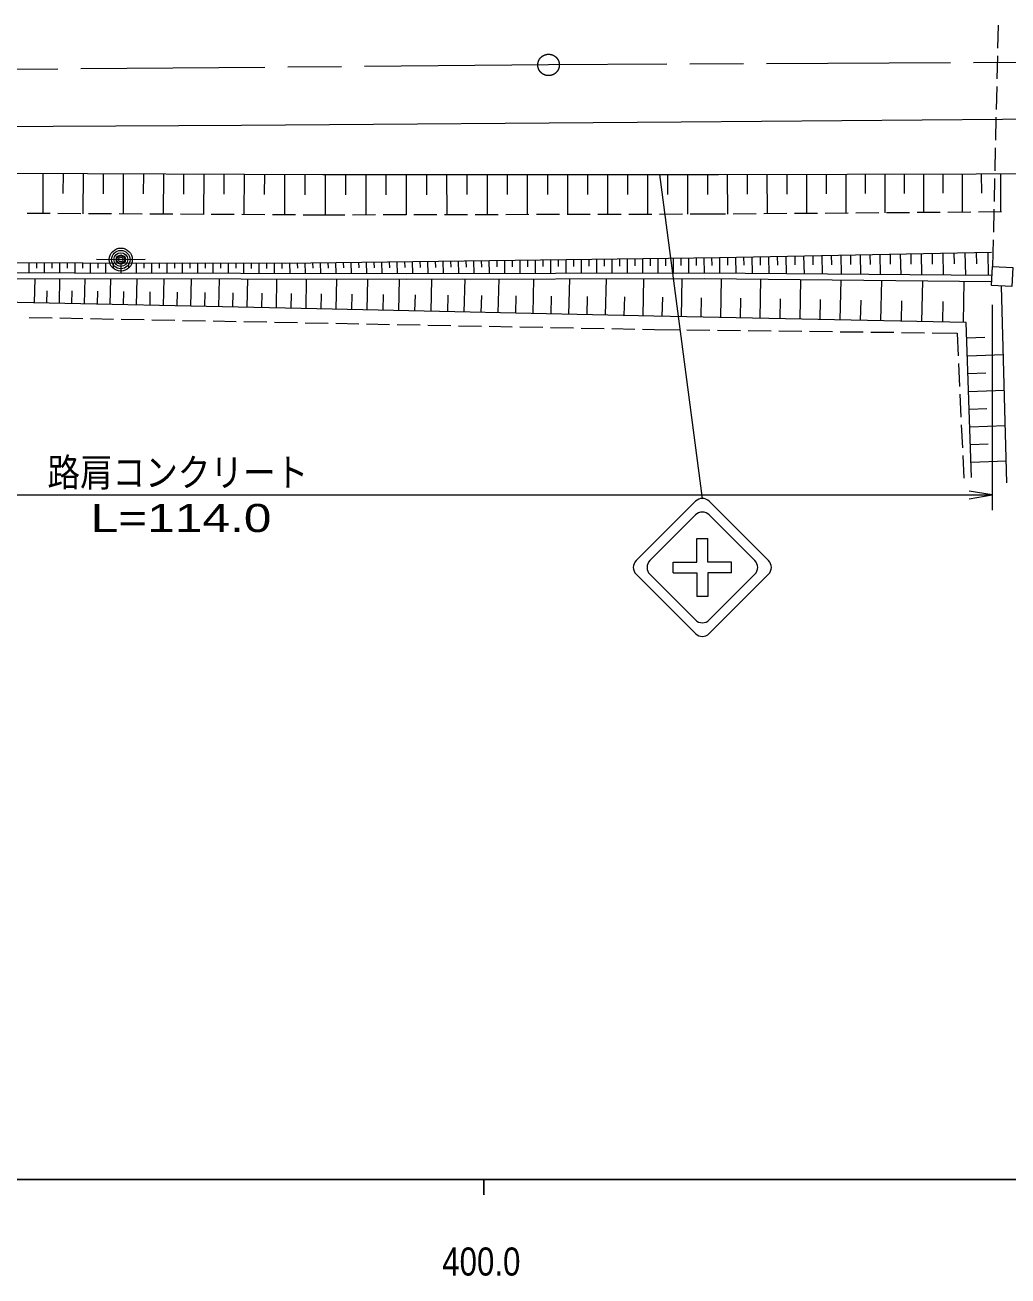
# Model space of a CAD drawing. Units: millimetres, scale not verified. Extents: x 40000 to 680000, y 20000 to 380000.
# Drawn here: x 438100 to 502176, y 198719 to 280286 of the extents above; entities that cross this region are included whole.
import ezdxf
from ezdxf.enums import TextEntityAlignment as Align

# ---------------------------------------------------------------- set-up
doc = ezdxf.new("R2010")
doc.units = ezdxf.units.MM
doc.header["$LTSCALE"] = 1000
doc.header["$PDMODE"] = 32
doc.header["$PDSIZE"] = 500
doc.linetypes.add('CHAIN', pattern=[18.5, 12, -1.5, 3.5, -1.5])
for name, color, linetype, lineweight in [('M-BMK', 2, 'CHAIN', 13), ('M-STR-HTXT', 7, 'Continuous', 13), ('M-STR-STRC', 7, 'Continuous', 13), ('M-TTL-BAND', 7, 'Continuous', 25), ('M-WORK', 1, 'Continuous', 13)]:
    doc.layers.add(name, color=color, linetype=linetype, lineweight=lineweight)
doc.styles.add('ＭＳ Ｐゴシック', font='')
doc.styles.get('ＭＳ Ｐゴシック').set_extended_font_data('MS PGothic')

# ---------------------------------------------------------------- blocks, each defined once
blk = doc.blocks.new('open_arrow')
at = {"color": 0, "linetype": 'Continuous', "lineweight": -2}
blk.add_lwpolyline([(7.5, 1.25), (0, 0), (7.5, -1.25)], dxfattribs=at)

msp = doc.modelspace()

# ---------------------------------------------------------------- linework, layer by layer
at = {"layer": 'M-BMK'}
for p, q in [((572435, 278206), (472228, 277684)), ((472228, 277684), (372253, 276814))]:
    msp.add_line(p, q, dxfattribs=at)
msp.add_circle((472228, 277684), 700, dxfattribs=at)
at = {"layer": 'M-STR-HTXT'}
for p, q in [((501136, 262031), (501136, 248649)), ((387165, 249649), (501136, 249649))]:
    msp.add_line(p, q, dxfattribs=at)
at = {"layer": 'M-STR-STRC'}
for p, q in [((482256, 249417), (479488, 270543)), ((481807, 249232), (477938, 245364)), ((482698, 249232), (486567, 245364)), ((478830, 245364), (481807, 248340)), ((482698, 248340), (485675, 245364)), ((481899, 245271), (481899, 246810)), ((481899, 246810), (482606, 246810)), ((482606, 245271), (482606, 246810)), ((480361, 245271), (481899, 245271)), ((480361, 244565), (480361, 245271)), ((484144, 245271), (482606, 245271)), ((484144, 244565), (484144, 245271)), ((477938, 244472), (481807, 240603)), ((478830, 244472), (481807, 241495)), ((480361, 244565), (481899, 244565)), ((481899, 244565), (481899, 243026)), ((484144, 244565), (482606, 244565)), ((482606, 244565), (482606, 243026)), ((486567, 244472), (482698, 240603)), ((482698, 241495), (485675, 244472)), ((482606, 243026), (481899, 243026))]:
    msp.add_line(p, q, dxfattribs=at)
for centre, start, end in [((482253, 248786), 45, 135), ((482253, 247894), 44.99985, 135), ((478384, 244918), 135, 225), ((479276, 244918), 135, 225.00005), ((485229, 244918), 315.00011, 44.99984), ((486121, 244918), 315, 45), ((482253, 241941), 225.00005, 315.00011), ((482253, 241049), 225, 315)]:
    msp.add_arc(centre, 631, start, end, dxfattribs=at)
at = {"layer": 'M-TTL-BAND'}
for p, q in [((40000, 205000), (579000, 205000)), ((468000, 205000), (468000, 204000))]:
    msp.add_line(p, q, dxfattribs=at)
at = {"layer": 'M-WORK'}
for p, q in [((501532, 280286), (501498, 278786)), ((501487, 278287), (501452, 276787)), ((501441, 276287), (501407, 274788)), ((501395, 274288), (501361, 272788)), ((501350, 272288), (501315, 270789)), ((439270, 270611), (439259, 267998)), ((440576, 270605), (440571, 269299)), ((441883, 270600), (441872, 267982)), ((443192, 270595), (443187, 269286)), ((444501, 270590), (444490, 267967)), ((445812, 270584), (445807, 269273)), ((447124, 270579), (447113, 267951)), ((448438, 270574), (448432, 269260)), ((449751, 270568), (449741, 267936)), ((451068, 270563), (451062, 269247)), ((452384, 270558), (452373, 267920)), ((453703, 270552), (453697, 269234)), ((455022, 270547), (455011, 267905)), ((456343, 270542), (456337, 269220)), ((457664, 270537), (457665, 267891)), ((458987, 270537), (458987, 269214)), ((460310, 270538), (460311, 267897)), ((461630, 270538), (461630, 269218)), ((462950, 270538), (462951, 267903)), ((464268, 270539), (464268, 269221)), ((465585, 270539), (465586, 267909)), ((466900, 270539), (466900, 269225)), ((468215, 270540), (468215, 267916)), ((469527, 270540), (469527, 269228)), ((470839, 270540), (470840, 267922)), ((472148, 270541), (472149, 269231)), ((473457, 270541), (473458, 267928)), ((474764, 270541), (474764, 269235)), ((476071, 270542), (476071, 267934)), ((477375, 270542), (477375, 269238)), ((478678, 270542), (478679, 267940)), ((479980, 270543), (479980, 269242)), ((481281, 270543), (481282, 267946)), ((482579, 270543), (482580, 269245)), ((483878, 270545), (483884, 267957)), ((485172, 270548), (485175, 269254)), ((486466, 270551), (486471, 267977)), ((487752, 270553), (487755, 269267)), ((489039, 270556), (489044, 267998)), ((490318, 270559), (490321, 269280)), ((491597, 270562), (491603, 268018)), ((492869, 270565), (492872, 269293)), ((494141, 270567), (494147, 268038)), ((495406, 270570), (495409, 269305)), ((496671, 270573), (496677, 268058)), ((497929, 270576), (497932, 269318)), ((499187, 270579), (499192, 268077)), ((500437, 270581), (500440, 269331)), ((501304, 270289), (501270, 268789)), ((501688, 270584), (501693, 268097)), ((439732, 267995), (438232, 268004)), ((441732, 267983), (440232, 267992)), ((443732, 267971), (442232, 267980)), ((445732, 267959), (444232, 267968)), ((447732, 267948), (446232, 267956)), ((449732, 267936), (448232, 267945)), ((451732, 267924), (450232, 267933)), ((453732, 267912), (452232, 267921)), ((455732, 267900), (454232, 267909)), ((457417, 267890), (456232, 267897)), ((458950, 267894), (457417, 267890)), ((460950, 267899), (459450, 267895)), ((462950, 267903), (461450, 267900)), ((464950, 267908), (463450, 267904)), ((466950, 267913), (465450, 267909)), ((468950, 267917), (467450, 267914)), ((470950, 267922), (469450, 267918)), ((472950, 267927), (471450, 267923)), ((474950, 267931), (473450, 267928)), ((476950, 267936), (475450, 267933)), ((478950, 267941), (477450, 267937)), ((480950, 267945), (479450, 267942)), ((482982, 267950), (481450, 267947)), ((483760, 267956), (482982, 267950)), ((485760, 267972), (484260, 267960)), ((487760, 267988), (486260, 267976)), ((489760, 268003), (488260, 267992)), ((491760, 268019), (490260, 268007)), ((493759, 268035), (492259, 268023)), ((495759, 268050), (494259, 268039)), ((497759, 268066), (496259, 268054)), ((499759, 268082), (498259, 268070)), ((501759, 268097), (500259, 268086)), ((501258, 268289), (501224, 266790)), ((501213, 266290), (501173, 264546)), ((480844, 265094), (480851, 264598)), ((481344, 265101), (481357, 264096)), ((481847, 265108), (481853, 264605)), ((482349, 265114), (482363, 264097)), ((482858, 265121), (482865, 264612)), ((483367, 265128), (483380, 264089)), ((483886, 265138), (483896, 264618)), ((484405, 265148), (484426, 264080)), ((484939, 265159), (484950, 264625)), ((485473, 265169), (485495, 264072)), ((486022, 265180), (486032, 264631)), ((486570, 265191), (486592, 264063)), ((487134, 265202), (487145, 264638)), ((487698, 265213), (487721, 264054)), ((488278, 265224), (488289, 264645)), ((488857, 265236), (488881, 264044)), ((489453, 265248), (489465, 264652)), ((490049, 265259), (490073, 264035)), ((490661, 265271), (490673, 264659)), ((491273, 265283), (491298, 264025)), ((491902, 265296), (491915, 264667)), ((492532, 265308), (492557, 264015)), ((493178, 265321), (493191, 264674)), ((493825, 265334), (493852, 264004)), ((494490, 265347), (494503, 264682)), ((495155, 265360), (495182, 263994)), ((495838, 265374), (495852, 264690)), ((496521, 265387), (496549, 263982)), ((497224, 265401), (497238, 264699)), ((497926, 265415), (497954, 263971)), ((498648, 265429), (498662, 264707)), ((499370, 265443), (499399, 263959)), ((500111, 265458), (500126, 264716)), ((500853, 265473), (500883, 263947)), ((438346, 264781), (438345, 264104)), ((438846, 264780), (438846, 264442)), ((439346, 264780), (439345, 264102)), ((439846, 264779), (439846, 264440)), ((440346, 264778), (440345, 264099)), ((440846, 264777), (440846, 264438)), ((441346, 264776), (441345, 264097)), ((441846, 264776), (441846, 264436)), ((442346, 264775), (442345, 264096)), ((442846, 264774), (442846, 264434)), ((443346, 264773), (443345, 264094)), ((443846, 264773), (443846, 264433)), ((444346, 264772), (444345, 264093)), ((444846, 264771), (444846, 264432)), ((445346, 264770), (445345, 264092)), ((445846, 264769), (445846, 264430)), ((446346, 264769), (446345, 264091)), ((446846, 264768), (446846, 264429)), ((447346, 264767), (447345, 264089)), ((447846, 264766), (447846, 264427)), ((448346, 264765), (448345, 264088)), ((448846, 264765), (448846, 264426)), ((449346, 264764), (449345, 264087)), ((449846, 264763), (449846, 264425)), ((450346, 264762), (450345, 264085)), ((450846, 264762), (450846, 264423)), ((451346, 264761), (451345, 264084)), ((451846, 264760), (451846, 264422)), ((452346, 264759), (452345, 264083)), ((452846, 264758), (452846, 264420)), ((453346, 264758), (453345, 264082)), ((453846, 264757), (453846, 264419)), ((454346, 264756), (454345, 264080)), ((454846, 264755), (454846, 264417)), ((455346, 264759), (455355, 264079)), ((455846, 264765), (455851, 264426)), ((456346, 264772), (456355, 264078)), ((456846, 264779), (456851, 264431)), ((457346, 264785), (457355, 264077)), ((457846, 264792), (457851, 264437)), ((458346, 264798), (458356, 264075)), ((458846, 264805), (458851, 264443)), ((459346, 264811), (459356, 264074)), ((459846, 264818), (459851, 264449)), ((460346, 264825), (460356, 264073)), ((460846, 264831), (460851, 264455)), ((461346, 264838), (461356, 264071)), ((461846, 264844), (461851, 264461)), ((462346, 264851), (462356, 264070)), ((462846, 264858), (462851, 264467)), ((463346, 264864), (463356, 264070)), ((463846, 264871), (463851, 264474)), ((464346, 264877), (464356, 264071)), ((464845, 264884), (464851, 264481)), ((465345, 264890), (465356, 264073)), ((465845, 264897), (465851, 264488)), ((466345, 264904), (466356, 264074)), ((466845, 264910), (466851, 264495)), ((467345, 264917), (467356, 264076)), ((467845, 264923), (467851, 264503)), ((468345, 264930), (468356, 264077)), ((468845, 264936), (468851, 264510)), ((469345, 264943), (469356, 264078)), ((469845, 264950), (469851, 264517)), ((470345, 264956), (470357, 264080)), ((470845, 264963), (470851, 264525)), ((471345, 264969), (471357, 264081)), ((471845, 264976), (471851, 264532)), ((472345, 264983), (472357, 264083)), ((472845, 264989), (472851, 264539)), ((473345, 264996), (473357, 264084)), ((473845, 265002), (473851, 264546)), ((474345, 265009), (474357, 264086)), ((474845, 265015), (474851, 264554)), ((475345, 265022), (475357, 264087)), ((475845, 265029), (475851, 264561)), ((476344, 265035), (476357, 264088)), ((476844, 265042), (476851, 264568)), ((477344, 265048), (477357, 264090)), ((477844, 265055), (477851, 264576)), ((478344, 265061), (478357, 264091)), ((478844, 265068), (478851, 264583)), ((479344, 265075), (479357, 264093)), ((479844, 265081), (479851, 264590)), ((480344, 265088), (480357, 264094)), ((438726, 262175), (438760, 263748)), ((440336, 262140), (440371, 263750)), ((441981, 262104), (442017, 263749)), ((443660, 262068), (443696, 263747)), ((445373, 262030), (445410, 263744)), ((447122, 261993), (447160, 263741)), ((448906, 261954), (448945, 263738)), ((450727, 261914), (450767, 263735)), ((452585, 261874), (452626, 263732)), ((454482, 261833), (454523, 263729)), ((456417, 261791), (456459, 263726)), ((458392, 261748), (458436, 263723)), ((460408, 261703), (460453, 263720)), ((462467, 261658), (462512, 263716)), ((464575, 261612), (464621, 263720)), ((466736, 261564), (466784, 263726)), ((468952, 261516), (469001, 263731)), ((471224, 261466), (471274, 263737)), ((473553, 261414), (473604, 263744)), ((475941, 261362), (475994, 263750)), ((478389, 261308), (478443, 263756)), ((480896, 261256), (480947, 263763)), ((483447, 261204), (483499, 263755)), ((486022, 261152), (486074, 263727)), ((488622, 261099), (488674, 263699)), ((491246, 261045), (491300, 263670)), ((493896, 260992), (493950, 263641)), ((496571, 260937), (496626, 263612)), ((499272, 260882), (499327, 263583)), ((439531, 262157), (439548, 262962)), ((441158, 262122), (441176, 262945)), ((442820, 262086), (442839, 262925)), ((444517, 262049), (444535, 262906)), ((446248, 262011), (446267, 262886)), ((448014, 261973), (448033, 262865)), ((449817, 261934), (449836, 262845)), ((451656, 261894), (451676, 262823)), ((453534, 261853), (453554, 262802)), ((455449, 261812), (455470, 262779)), ((457405, 261769), (457426, 262757)), ((459400, 261726), (459422, 262734)), ((461438, 261681), (461460, 262710)), ((463521, 261635), (463544, 262689)), ((465656, 261588), (465679, 262669)), ((467844, 261540), (467868, 262648)), ((502105, 250428), (501753, 263267)), ((470088, 261491), (470113, 262626)), ((472389, 261440), (472414, 262605)), ((474747, 261388), (474773, 262582)), ((477165, 261335), (477192, 262559)), ((479643, 261281), (479668, 262535)), ((482172, 261230), (482198, 262505)), ((484734, 261178), (484761, 262465)), ((487322, 261125), (487348, 262425)), ((489934, 261072), (489961, 262384)), ((492571, 261019), (492598, 262343)), ((495234, 260964), (495261, 262302)), ((497922, 260910), (497949, 262260)), ((438369, 261223), (439869, 261194)), ((440369, 261185), (441869, 261156)), ((442368, 261146), (443868, 261117)), ((444368, 261107), (445868, 261078)), ((446368, 261069), (447867, 261040)), ((448367, 261030), (449867, 261001)), ((450367, 260991), (451867, 260962)), ((452367, 260952), (453866, 260923)), ((454366, 260914), (455866, 260885)), ((456366, 260875), (457866, 260846)), ((458365, 260836), (459865, 260807)), ((460365, 260798), (461865, 260769)), ((462365, 260759), (463864, 260730)), ((464364, 260720), (465864, 260691)), ((466364, 260682), (467864, 260653)), ((468364, 260643), (469863, 260614)), ((470363, 260604), (471863, 260575)), ((472363, 260566), (473863, 260537)), ((474362, 260527), (475862, 260498)), ((476362, 260488), (477862, 260459)), ((478362, 260449), (479123, 260435)), ((479123, 260435), (480746, 260415)), ((481246, 260410), (482746, 260392)), ((483246, 260386), (484745, 260368)), ((485245, 260362), (486745, 260344)), ((487245, 260338), (488745, 260320)), ((489245, 260314), (490745, 260297)), ((491245, 260291), (492745, 260273)), ((493245, 260267), (494745, 260249)), ((495245, 260243), (496745, 260225)), ((497245, 260219), (498867, 260200)), ((498867, 260200), (498933, 258717)), ((499492, 259892), (500663, 259933)), ((499532, 258721), (501876, 258802)), ((498956, 258217), (499023, 256719)), ((499573, 257557), (500736, 257598)), ((499045, 256219), (499112, 254721)), ((499613, 256394), (501939, 256475)), ((499653, 255239), (500808, 255280)), ((499135, 254221), (499202, 252723)), ((499693, 254085), (502002, 254165)), ((499733, 252938), (500879, 252978)), ((499224, 252223), (499290, 250740)), ((499772, 251792), (502065, 251872))]:
    msp.add_line(p, q, dxfattribs=at)
for points in [[(572494, 274433), (536033, 274394), (507053, 274174), (480865, 273954), (452215, 273733), (419452, 273550), (386101, 273403)], [(387165, 270454), (394224, 270460), (413788, 270564), (437066, 270620), (457519, 270537), (483313, 270544), (508491, 270599), (531543, 270792), (547109, 270866), (565300, 271011), (572547, 271027)], [(388299, 264243), (392050, 265799), (402871, 265266), (413044, 265031), (428670, 264796), (455049, 264755), (483374, 265128), (501098, 265477)], [(442752, 265008), (444344, 264992), (445923, 265008)], [(387670, 263904), (398198, 263861), (417578, 263732), (441388, 263750), (462995, 263716), (482384, 263767), (501112, 263564)], [(501136, 263945), (482376, 264097), (462980, 264069), (441327, 264097), (417501, 264152), (394560, 264180), (388299, 264243)], [(499807, 250793), (499457, 260879), (479088, 261293), (457112, 261776), (434523, 262266), (395044, 262652), (389167, 263415)]]:
    msp.add_lwpolyline(points, dxfattribs=at)
msp.add_lwpolyline([(501173, 264546), (502498, 264465), (502421, 263226), (501096, 263308)], close=True, dxfattribs=at)
for radius in [750, 600, 450, 300, 150, 20]:
    msp.add_circle((444344, 264992), radius, dxfattribs=at)
msp.add_point((444344, 264992), dxfattribs=at)

# ---------------------------------------------------------------- block references
at = {"layer": 'M-STR-HTXT', "xscale": 200, "yscale": 200, "rotation": 180}
msp.add_blockref('open_arrow', (501136, 249649), dxfattribs=at)

# ---------------------------------------------------------------- texts
at = {"layer": 'M-STR-HTXT', "style": 'ＭＳ Ｐゴシック'}
for s, width, p in [('路肩コンクリート', 0.85, (448059, 249649)), ('L=114.0', 1.35, (448266, 246676))]:
    msp.add_text(s, height=1833, dxfattribs=dict(at, width=width)).set_placement(p, align=Align.BOTTOM_CENTER)
at = {"layer": 'M-TTL-BAND', "style": 'ＭＳ Ｐゴシック', "width": 0.85}
msp.add_text('400.0', height=1833, dxfattribs=at).set_placement((467844, 198195), align=Align.BOTTOM_CENTER)

doc.saveas('drawing.dxf')
